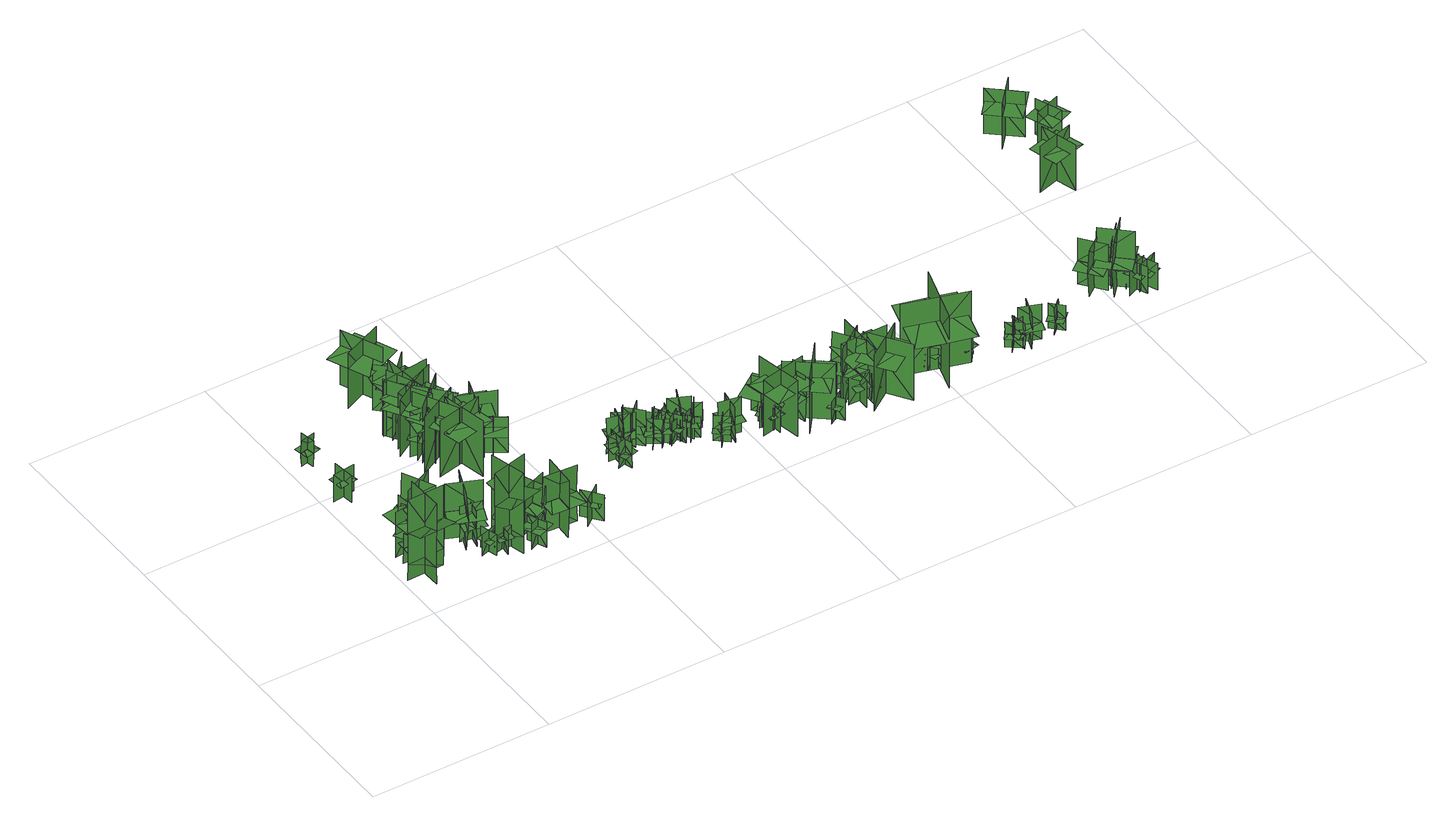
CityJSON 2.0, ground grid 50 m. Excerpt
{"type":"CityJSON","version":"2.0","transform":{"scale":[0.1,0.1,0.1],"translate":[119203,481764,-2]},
"CityObjects":{
"tree1":{"type":"SolitaryVegetationObject","geometry":[{"type":"MultiSurface","lod":"1","boundaries":[[[0,1,2]],[[0,2,3]],[[4,5,6]],[[4,6,7]],[[8,9,5]],[[8,5,4]],[[10,11,1]],[[10,1,0]],[[12,13,14]],[[12,14,15]],[[16,17,18]],[[16,18,19]]]}]},
"tree2":{"type":"SolitaryVegetationObject","geometry":[{"type":"MultiSurface","lod":"1","boundaries":[[[20,21,22]],[[20,22,23]],[[24,25,26]],[[24,26,27]],[[28,29,25]],[[28,25,24]],[[30,31,21]],[[30,21,20]],[[20,21,32]],[[20,32,33]],[[20,34,35]],[[20,35,21]]]}]},
"tree3":{"type":"SolitaryVegetationObject","geometry":[{"type":"MultiSurface","lod":"1","boundaries":[[[36,37,38]],[[36,38,39]],[[40,41,42]],[[40,42,43]],[[44,45,41]],[[44,41,40]],[[46,47,37]],[[46,37,36]],[[36,37,48]],[[36,48,49]],[[36,50,51]],[[36,51,37]]]}]},
"tree4":{"type":"SolitaryVegetationObject","geometry":[{"type":"MultiSurface","lod":"1","boundaries":[[[52,53,54]],[[52,54,55]],[[56,57,58]],[[56,58,59]],[[60,61,62]],[[60,62,63]],[[60,63,64]],[[60,64,65]]]}]},
"tree5":{"type":"SolitaryVegetationObject","geometry":[{"type":"MultiSurface","lod":"1","boundaries":[[[66,67,68]],[[66,68,69]],[[70,71,72]],[[70,72,73]],[[74,75,76]],[[74,76,77]],[[74,78,79]],[[74,79,75]]]}]},
"tree6":{"type":"SolitaryVegetationObject","geometry":[{"type":"MultiSurface","lod":"1","boundaries":[[[80,81,82]],[[80,82,83]],[[84,85,86]],[[84,86,87]],[[88,89,90]],[[88,90,91]],[[88,91,92]],[[88,92,93]]]}]},
"tree7":{"type":"SolitaryVegetationObject","geometry":[{"type":"MultiSurface","lod":"1","boundaries":[[[94,95,96]],[[94,96,97]],[[98,99,100]],[[98,100,101]],[[102,103,99]],[[102,99,98]],[[104,105,95]],[[104,95,94]],[[94,95,106]],[[94,106,107]],[[94,108,109]],[[94,109,95]]]}]},
"tree8":{"type":"SolitaryVegetationObject","geometry":[{"type":"MultiSurface","lod":"1","boundaries":[[[110,111,112]],[[110,112,113]],[[114,115,116]],[[114,116,117]],[[118,119,115]],[[118,115,114]],[[120,121,111]],[[120,111,110]],[[110,111,122]],[[110,122,123]],[[110,124,125]],[[110,125,111]]]}]},
"tree9":{"type":"SolitaryVegetationObject","geometry":[{"type":"MultiSurface","lod":"1","boundaries":[[[126,127,128]],[[126,128,129]],[[130,131,132]],[[130,132,133]],[[134,135,136]],[[134,136,137]],[[134,137,138]],[[134,138,139]]]}]},
"tree10":{"type":"SolitaryVegetationObject","geometry":[{"type":"MultiSurface","lod":"1","boundaries":[[[140,141,142]],[[140,142,143]],[[144,145,146]],[[144,146,147]],[[148,149,145]],[[148,145,144]],[[150,151,141]],[[150,141,140]],[[140,141,152]],[[140,152,153]],[[140,154,155]],[[140,155,141]]]}]},
"tree11":{"type":"SolitaryVegetationObject","geometry":[{"type":"MultiSurface","lod":"1","boundaries":[[[156,157,158]],[[156,158,159]],[[160,161,162]],[[160,162,163]],[[164,165,161]],[[164,161,160]],[[166,167,157]],[[166,157,156]],[[156,157,168]],[[156,168,169]],[[156,170,171]],[[156,171,157]]]}]},
"tree12":{"type":"SolitaryVegetationObject","geometry":[{"type":"MultiSurface","lod":"1","boundaries":[[[172,173,174]],[[172,174,175]],[[176,177,178]],[[176,178,179]],[[180,181,182]],[[180,182,183]],[[180,183,184]],[[180,184,185]]]}]},
"tree13":{"type":"SolitaryVegetationObject","geometry":[{"type":"MultiSurface","lod":"1","boundaries":[[[186,187,188]],[[186,188,189]],[[190,191,192]],[[190,192,193]],[[194,195,191]],[[194,191,190]],[[196,197,187]],[[196,187,186]],[[198,199,200]],[[198,200,201]],[[202,203,204]],[[202,204,205]]]}]},
"tree14":{"type":"SolitaryVegetationObject","geometry":[{"type":"MultiSurface","lod":"1","boundaries":[[[206,207,208]],[[206,208,209]],[[210,211,212]],[[210,212,213]],[[214,215,216]],[[214,216,217]],[[214,217,218]],[[214,218,219]]]}]},
"tree15":{"type":"SolitaryVegetationObject","geometry":[{"type":"MultiSurface","lod":"1","boundaries":[[[220,221,222]],[[220,222,223]],[[224,225,226]],[[224,226,227]],[[228,229,225]],[[228,225,224]],[[230,231,221]],[[230,221,220]],[[220,221,232]],[[220,232,233]],[[220,234,235]],[[220,235,221]]]}]},
"tree16":{"type":"SolitaryVegetationObject","geometry":[{"type":"MultiSurface","lod":"1","boundaries":[[[236,237,238]],[[236,238,239]],[[240,241,242]],[[240,242,243]],[[244,245,246]],[[244,246,247]],[[244,247,248]],[[244,248,249]]]}]},
"tree17":{"type":"SolitaryVegetationObject","geometry":[{"type":"MultiSurface","lod":"1","boundaries":[[[250,251,252]],[[250,252,253]],[[254,255,256]],[[254,256,257]],[[258,259,255]],[[258,255,254]],[[260,261,251]],[[260,251,250]],[[250,251,262]],[[250,262,263]],[[250,264,265]],[[250,265,251]]]}]},
"tree18":{"type":"SolitaryVegetationObject","geometry":[{"type":"MultiSurface","lod":"1","boundaries":[[[266,267,268]],[[266,268,269]],[[270,271,272]],[[270,272,273]],[[274,275,276]],[[274,276,277]],[[274,278,279]],[[274,279,275]]]}]},
"tree19":{"type":"SolitaryVegetationObject","geometry":[{"type":"MultiSurface","lod":"1","boundaries":[[[280,281,282]],[[280,282,283]],[[284,285,286]],[[284,286,287]],[[288,289,290]],[[288,290,291]],[[288,292,293]],[[288,293,289]]]}]},
"tree20":{"type":"SolitaryVegetationObject","geometry":[{"type":"MultiSurface","lod":"1","boundaries":[[[294,295,296]],[[294,296,297]],[[298,299,300]],[[298,300,301]],[[302,303,304]],[[302,304,305]],[[302,306,307]],[[302,307,303]]]}]},
"tree21":{"type":"SolitaryVegetationObject","geometry":[{"type":"MultiSurface","lod":"1","boundaries":[[[308,309,310]],[[308,310,311]],[[312,313,314]],[[312,314,315]],[[316,317,318]],[[316,318,319]],[[316,320,321]],[[316,321,317]]]}]},
"tree22":{"type":"SolitaryVegetationObject","geometry":[{"type":"MultiSurface","lod":"1","boundaries":[[[322,323,324]],[[322,324,325]],[[326,327,328]],[[326,328,329]],[[330,331,332]],[[330,332,333]],[[330,334,335]],[[330,335,331]]]}]},
"tree23":{"type":"SolitaryVegetationObject","geometry":[{"type":"MultiSurface","lod":"1","boundaries":[[[336,337,338]],[[336,338,339]],[[340,341,342]],[[340,342,343]],[[344,345,346]],[[344,346,347]],[[344,348,349]],[[344,349,345]]]}]},
"tree24":{"type":"SolitaryVegetationObject","geometry":[{"type":"MultiSurface","lod":"1","boundaries":[[[350,351,352]],[[350,352,353]],[[354,355,356]],[[354,356,357]],[[358,359,360]],[[358,360,361]],[[358,362,363]],[[358,363,359]]]}]},
"tree25":{"type":"SolitaryVegetationObject","geometry":[{"type":"MultiSurface","lod":"1","boundaries":[[[364,365,366]],[[364,366,367]],[[368,369,370]],[[368,370,371]],[[372,373,374]],[[372,374,375]],[[372,376,377]],[[372,377,373]]]}]},
"tree26":{"type":"SolitaryVegetationObject","geometry":[{"type":"MultiSurface","lod":"1","boundaries":[[[378,379,380]],[[378,380,381]],[[382,383,384]],[[382,384,385]],[[386,387,388]],[[386,388,389]],[[386,389,390]],[[386,390,391]]]}]},
"tree27":{"type":"SolitaryVegetationObject","geometry":[{"type":"MultiSurface","lod":"1","boundaries":[[[392,393,394]],[[392,394,395]],[[396,397,398]],[[396,398,399]],[[400,401,402]],[[400,402,403]],[[400,403,404]],[[400,404,405]]]}]},
"tree28":{"type":"SolitaryVegetationObject","geometry":[{"type":"MultiSurface","lod":"1","boundaries":[[[406,407,408]],[[406,408,409]],[[410,411,412]],[[410,412,413]],[[414,415,416]],[[414,416,417]],[[414,418,419]],[[414,419,415]]]}]},
"tree29":{"type":"SolitaryVegetationObject","geometry":[{"type":"MultiSurface","lod":"1","boundaries":[[[420,421,422]],[[420,422,423]],[[424,425,426]],[[424,426,427]],[[428,429,430]],[[428,430,431]],[[428,431,432]],[[428,432,433]]]}]},
"tree30":{"type":"SolitaryVegetationObject","geometry":[{"type":"MultiSurface","lod":"1","boundaries":[[[434,435,436]],[[434,436,437]],[[438,439,440]],[[438,440,441]],[[442,443,444]],[[442,444,445]],[[442,446,447]],[[442,447,443]]]}]},
"tree31":{"type":"SolitaryVegetationObject","geometry":[{"type":"MultiSurface","lod":"1","boundaries":[[[448,449,450]],[[448,450,451]],[[452,453,454]],[[452,454,455]],[[456,457,458]],[[456,458,459]],[[456,459,460]],[[456,460,461]]]}]},
"tree32":{"type":"SolitaryVegetationObject","geometry":[{"type":"MultiSurface","lod":"1","boundaries":[[[462,463,464]],[[462,464,465]],[[466,467,468]],[[466,468,469]],[[470,471,472]],[[470,472,473]],[[470,473,474]],[[470,474,475]]]}]},
"tree33":{"type":"SolitaryVegetationObject","geometry":[{"type":"MultiSurface","lod":"1","boundaries":[[[476,477,478]],[[476,478,479]],[[480,481,482]],[[480,482,483]],[[484,485,486]],[[484,486,487]],[[484,488,489]],[[484,489,485]]]}]},
"tree34":{"type":"SolitaryVegetationObject","geometry":[{"type":"MultiSurface","lod":"1","boundaries":[[[490,491,492]],[[490,492,493]],[[494,495,496]],[[494,496,497]],[[498,499,500]],[[498,500,501]],[[498,501,502]],[[498,502,503]]]}]},
"tree35":{"type":"SolitaryVegetationObject","geometry":[{"type":"MultiSurface","lod":"1","boundaries":[[[504,505,506]],[[504,506,507]],[[508,509,510]],[[508,510,511]],[[512,513,509]],[[512,509,508]],[[514,515,505]],[[514,505,504]],[[504,505,516]],[[504,516,517]],[[504,518,519]],[[504,519,505]]]}]},
"tree36":{"type":"SolitaryVegetationObject","geometry":[{"type":"MultiSurface","lod":"1","boundaries":[[[520,521,522]],[[520,522,523]],[[524,525,526]],[[524,526,527]],[[528,529,525]],[[528,525,524]],[[530,531,521]],[[530,521,520]],[[520,521,532]],[[520,532,533]],[[520,534,535]],[[520,535,521]]]}]},
"tree37":{"type":"SolitaryVegetationObject","geometry":[{"type":"MultiSurface","lod":"1","boundaries":[[[536,537,538]],[[536,538,539]],[[540,541,542]],[[540,542,543]],[[544,545,541]],[[544,541,540]],[[546,547,537]],[[546,537,536]],[[536,537,548]],[[536,548,549]],[[536,550,551]],[[536,551,537]]]}]},
"tree38":{"type":"SolitaryVegetationObject","geometry":[{"type":"MultiSurface","lod":"1","boundaries":[[[552,553,554]],[[552,554,555]],[[556,557,558]],[[556,558,559]],[[560,561,557]],[[560,557,556]],[[562,563,553]],[[562,553,552]],[[552,553,564]],[[552,564,565]],[[552,566,567]],[[552,567,553]]]}]},
"tree39":{"type":"SolitaryVegetationObject","geometry":[{"type":"MultiSurface","lod":"1","boundaries":[[[568,569,570]],[[568,570,571]],[[572,573,574]],[[572,574,575]],[[576,577,573]],[[576,573,572]],[[578,579,569]],[[578,569,568]],[[568,569,580]],[[568,580,581]],[[568,582,583]],[[568,583,569]]]}]},
"tree40":{"type":"SolitaryVegetationObject","geometry":[{"type":"MultiSurface","lod":"1","boundaries":[[[584,585,586]],[[584,586,587]],[[588,589,590]],[[588,590,591]],[[592,593,589]],[[592,589,588]],[[594,595,585]],[[594,585,584]],[[584,585,596]],[[584,596,597]],[[584,598,599]],[[584,599,585]]]}]},
"tree41":{"type":"SolitaryVegetationObject","geometry":[{"type":"MultiSurface","lod":"1","boundaries":[[[600,601,602]],[[600,602,603]],[[604,605,606]],[[604,606,607]],[[608,609,610]],[[608,610,611]],[[608,611,612]],[[608,612,613]]]}]},
"tree42":{"type":"SolitaryVegetationObject","geometry":[{"type":"MultiSurface","lod":"1","boundaries":[[[614,615,616]],[[614,616,617]],[[618,619,620]],[[618,620,621]],[[622,623,619]],[[622,619,618]],[[624,625,615]],[[624,615,614]],[[614,615,626]],[[614,626,627]],[[614,628,629]],[[614,629,615]]]}]},
"tree43":{"type":"SolitaryVegetationObject","geometry":[{"type":"MultiSurface","lod":"1","boundaries":[[[630,631,632]],[[630,632,633]],[[634,635,636]],[[634,636,637]],[[638,639,640]],[[638,640,641]],[[638,641,642]],[[638,642,643]]]}]},
"tree44":{"type":"SolitaryVegetationObject","geometry":[{"type":"MultiSurface","lod":"1","boundaries":[[[644,645,646]],[[644,646,647]],[[648,649,650]],[[648,650,651]],[[652,653,649]],[[652,649,648]],[[654,655,645]],[[654,645,644]],[[644,645,656]],[[644,656,657]],[[644,658,659]],[[644,659,645]]]}]},
"tree45":{"type":"SolitaryVegetationObject","geometry":[{"type":"MultiSurface","lod":"1","boundaries":[[[660,661,662]],[[660,662,663]],[[664,665,666]],[[664,666,667]],[[668,669,665]],[[668,665,664]],[[670,671,661]],[[670,661,660]],[[660,661,672]],[[660,672,673]],[[660,674,675]],[[660,675,661]]]}]},
"tree46":{"type":"SolitaryVegetationObject","geometry":[{"type":"MultiSurface","lod":"1","boundaries":[[[676,677,678]],[[676,678,679]],[[680,681,682]],[[680,682,683]],[[684,685,686]],[[684,686,687]],[[684,687,688]],[[684,688,689]]]}]},
"tree47":{"type":"SolitaryVegetationObject","geometry":[{"type":"MultiSurface","lod":"1","boundaries":[[[690,691,692]],[[690,692,693]],[[694,695,696]],[[694,696,697]],[[698,699,695]],[[698,695,694]],[[700,701,691]],[[700,691,690]],[[690,691,702]],[[690,702,703]],[[690,704,705]],[[690,705,691]]]}]},
"tree48":{"type":"SolitaryVegetationObject","geometry":[{"type":"MultiSurface","lod":"1","boundaries":[[[706,707,708]],[[706,708,709]],[[710,711,712]],[[710,712,713]],[[714,715,716]],[[714,716,717]],[[714,717,718]],[[714,718,719]]]}]},
"tree49":{"type":"SolitaryVegetationObject","geometry":[{"type":"MultiSurface","lod":"1","boundaries":[[[720,721,722]],[[720,722,723]],[[724,725,726]],[[724,726,727]],[[728,729,725]],[[728,725,724]],[[730,731,721]],[[730,721,720]],[[720,721,732]],[[720,732,733]],[[720,734,735]],[[720,735,721]]]}]},
"tree50":{"type":"SolitaryVegetationObject","geometry":[{"type":"MultiSurface","lod":"1","boundaries":[[[736,737,738]],[[736,738,739]],[[740,741,742]],[[740,742,743]],[[744,745,746]],[[744,746,747]],[[744,747,748]],[[744,748,749]]]}]},
"tree51":{"type":"SolitaryVegetationObject","geometry":[{"type":"MultiSurface","lod":"1","boundaries":[[[750,751,752]],[[750,752,753]],[[754,755,756]],[[754,756,757]],[[758,759,755]],[[758,755,754]],[[760,761,751]],[[760,751,750]],[[750,751,762]],[[750,762,763]],[[750,764,765]],[[750,765,751]]]}]},
"tree52":{"type":"SolitaryVegetationObject","geometry":[{"type":"MultiSurface","lod":"1","boundaries":[[[766,767,768]],[[766,768,769]],[[770,771,772]],[[770,772,773]],[[774,775,771]],[[774,771,770]],[[776,777,767]],[[776,767,766]],[[766,767,778]],[[766,778,779]],[[766,780,781]],[[766,781,767]]]}]},
"tree53":{"type":"SolitaryVegetationObject","geometry":[{"type":"MultiSurface","lod":"1","boundaries":[[[782,783,784]],[[782,784,785]],[[786,787,788]],[[786,788,789]],[[790,791,787]],[[790,787,786]],[[792,793,783]],[[792,783,782]],[[782,783,794]],[[782,794,795]],[[782,796,797]],[[782,797,783]]]}]},
"tree54":{"type":"SolitaryVegetationObject","geometry":[{"type":"MultiSurface","lod":"1","boundaries":[[[798,799,800]],[[798,800,801]],[[802,803,804]],[[802,804,805]],[[806,807,803]],[[806,803,802]],[[808,809,799]],[[808,799,798]],[[798,799,810]],[[798,810,811]],[[798,812,813]],[[798,813,799]]]}]},
"tree55":{"type":"SolitaryVegetationObject","geometry":[{"type":"MultiSurface","lod":"1","boundaries":[[[814,815,816]],[[814,816,817]],[[818,819,820]],[[818,820,821]],[[822,823,824]],[[822,824,825]],[[822,825,826]],[[822,826,827]]]}]},
"tree56":{"type":"SolitaryVegetationObject","geometry":[{"type":"MultiSurface","lod":"1","boundaries":[[[828,829,830]],[[828,830,831]],[[832,833,834]],[[832,834,835]],[[836,837,838]],[[836,838,839]],[[836,839,840]],[[836,840,841]]]}]},
"tree57":{"type":"SolitaryVegetationObject","geometry":[{"type":"MultiSurface","lod":"1","boundaries":[[[842,843,844]],[[842,844,845]],[[846,847,848]],[[846,848,849]],[[850,851,852]],[[850,852,853]],[[850,854,855]],[[850,855,851]]]}]},
"tree58":{"type":"SolitaryVegetationObject","geometry":[{"type":"MultiSurface","lod":"1","boundaries":[[[856,857,858]],[[856,858,859]],[[860,861,862]],[[860,862,863]],[[864,865,866]],[[864,866,867]],[[864,867,868]],[[864,868,869]]]}]},
"tree59":{"type":"SolitaryVegetationObject","geometry":[{"type":"MultiSurface","lod":"1","boundaries":[[[870,871,872]],[[870,872,873]],[[874,875,876]],[[874,876,877]],[[878,879,875]],[[878,875,874]],[[880,881,871]],[[880,871,870]],[[870,871,882]],[[870,882,883]],[[870,884,885]],[[870,885,871]]]}]},
"tree60":{"type":"SolitaryVegetationObject","geometry":[{"type":"MultiSurface","lod":"1","boundaries":[[[886,887,888]],[[886,888,889]],[[890,891,892]],[[890,892,893]],[[894,895,896]],[[894,896,897]],[[894,898,899]],[[894,899,895]]]}]},
"tree61":{"type":"SolitaryVegetationObject","geometry":[{"type":"MultiSurface","lod":"1","boundaries":[[[900,901,902]],[[900,902,903]],[[904,905,906]],[[904,906,907]],[[908,909,910]],[[908,910,911]],[[908,911,912]],[[908,912,913]]]}]},
"tree62":{"type":"SolitaryVegetationObject","geometry":[{"type":"MultiSurface","lod":"1","boundaries":[[[914,915,916]],[[914,916,917]],[[918,919,920]],[[918,920,921]],[[922,923,924]],[[922,924,925]],[[922,925,926]],[[922,926,927]]]}]},
"tree63":{"type":"SolitaryVegetationObject","geometry":[{"type":"MultiSurface","lod":"1","boundaries":[[[928,929,930]],[[928,930,931]],[[932,933,934]],[[932,934,935]],[[936,937,933]],[[936,933,932]],[[938,939,929]],[[938,929,928]],[[940,941,942]],[[940,942,943]],[[944,945,946]],[[944,946,947]]]}]},
"tree64":{"type":"SolitaryVegetationObject","geometry":[{"type":"MultiSurface","lod":"1","boundaries":[[[948,949,950]],[[948,950,951]],[[952,953,954]],[[952,954,955]],[[956,957,958]],[[956,958,959]],[[956,959,960]],[[956,960,961]]]}]},
"tree65":{"type":"SolitaryVegetationObject","geometry":[{"type":"MultiSurface","lod":"1","boundaries":[[[962,963,964]],[[962,964,965]],[[966,967,968]],[[966,968,969]],[[970,971,967]],[[970,967,966]],[[972,973,963]],[[972,963,962]],[[962,963,974]],[[962,974,975]],[[962,976,977]],[[962,977,963]]]}]},
"tree66":{"type":"SolitaryVegetationObject","geometry":[{"type":"MultiSurface","lod":"1","boundaries":[[[978,979,980]],[[978,980,981]],[[982,983,984]],[[982,984,985]],[[986,987,983]],[[986,983,982]],[[988,989,979]],[[988,979,978]],[[978,979,990]],[[978,990,991]],[[978,992,993]],[[978,993,979]]]}]},
"tree67":{"type":"SolitaryVegetationObject","geometry":[{"type":"MultiSurface","lod":"1","boundaries":[[[994,995,996]],[[994,996,997]],[[998,999,1000]],[[998,1000,1001]],[[1002,1003,1004]],[[1002,1004,1005]],[[1002,1006,1007]],[[1002,1007,1003]]]}]},
"tree68":{"type":"SolitaryVegetationObject","geometry":[{"type":"MultiSurface","lod":"1","boundaries":[[[1008,1009,1010]],[[1008,1010,1011]],[[1012,1013,1014]],[[1012,1014,1015]],[[1016,1017,1018]],[[1016,1018,1019]],[[1016,1020,1021]],[[1016,1021,1017]]]}]},
"tree69":{"type":"SolitaryVegetationObject","geometry":[{"type":"MultiSurface","lod":"1","boundaries":[[[1022,1023,1024]],[[1022,1024,1025]],[[1026,1027,1028]],[[1026,1028,1029]],[[1030,1031,1027]],[[1030,1027,1026]],[[1032,1033,1023]],[[1032,1023,1022]],[[1022,1023,1034]],[[1022,1034,1035]],[[1022,1036,1037]],[[1022,1037,1023]]]}]},
"tree70":{"type":"SolitaryVegetationObject","geometry":[{"type":"MultiSurface","lod":"1","boundaries":[[[1038,1039,1040]],[[1038,1040,1041]],[[1042,1043,1044]],[[1042,1044,1045]],[[1046,1047,1048]],[[1046,1048,1049]],[[1046,1049,1050]],[[1046,1050,1051]]]}]},
"tree71":{"type":"SolitaryVegetationObject","geometry":[{"type":"MultiSurface","lod":"1","boundaries":[[[1052,1053,1054]],[[1052,1054,1055]],[[1056,1057,1058]],[[1056,1058,1059]],[[1060,1061,1062]],[[1060,1062,1063]],[[1060,1063,1064]],[[1060,1064,1065]]]}]},
"tree72":{"type":"SolitaryVegetationObject","geometry":[{"type":"MultiSurface","lod":"1","boundaries":[[[1066,1067,1068]],[[1066,1068,1069]],[[1070,1071,1072]],[[1070,1072,1073]],[[1074,1075,1071]],[[1074,1071,1070]],[[1076,1077,1067]],[[1076,1067,1066]],[[1066,1067,1078]],[[1066,1078,1079]],[[1066,1080,1081]],[[1066,1081,1067]]]}]},
"tree73":{"type":"SolitaryVegetationObject","geometry":[{"type":"MultiSurface","lod":"1","boundaries":[[[1082,1083,1084]],[[1082,1084,1085]],[[1086,1087,1088]],[[1086,1088,1089]],[[1090,1091,1087]],[[1090,1087,1086]],[[1092,1093,1083]],[[1092,1083,1082]],[[1082,1083,1094]],[[1082,1094,1095]],[[1082,1096,1097]],[[1082,1097,1083]]]}]},
"tree74":{"type":"SolitaryVegetationObject","geometry":[{"type":"MultiSurface","lod":"1","boundaries":[[[1098,1099,1100]],[[1098,1100,1101]],[[1102,1103,1104]],[[1102,1104,1105]],[[1106,1107,1103]],[[1106,1103,1102]],[[1108,1109,1099]],[[1108,1099,1098]],[[1098,1099,1110]],[[1098,1110,1111]],[[1098,1112,1113]],[[1098,1113,1099]]]}]},
"tree75":{"type":"SolitaryVegetationObject","geometry":[{"type":"MultiSurface","lod":"1","boundaries":[[[1114,1115,1116]],[[1114,1116,1117]],[[1118,1119,1120]],[[1118,1120,1121]],[[1122,1123,1119]],[[1122,1119,1118]],[[1124,1125,1115]],[[1124,1115,1114]],[[1114,1115,1126]],[[1114,1126,1127]],[[1114,1128,1129]],[[1114,1129,1115]]]}]},
"tree76":{"type":"SolitaryVegetationObject","geometry":[{"type":"MultiSurface","lod":"1","boundaries":[[[1130,1131,1132]],[[1130,1132,1133]],[[1134,1135,1136]],[[1134,1136,1137]],[[1138,1139,1135]],[[1138,1135,1134]],[[1140,1141,1131]],[[1140,1131,1130]],[[1130,1131,1142]],[[1130,1142,1143]],[[1130,1144,1145]],[[1130,1145,1131]]]}]},
"tree77":{"type":"SolitaryVegetationObject","geometry":[{"type":"MultiSurface","lod":"1","boundaries":[[[1146,1147,1148]],[[1146,1148,1149]],[[1150,1151,1152]],[[1150,1152,1153]],[[1154,1155,1151]],[[1154,1151,1150]],[[1156,1157,1147]],[[1156,1147,1146]],[[1146,1147,1158]],[[1146,1158,1159]],[[1146,1160,1161]],[[1146,1161,1147]]]}]},
"tree78":{"type":"SolitaryVegetationObject","geometry":[{"type":"MultiSurface","lod":"1","boundaries":[[[1162,1163,1164]],[[1162,1164,1165]],[[1166,1167,1168]],[[1166,1168,1169]],[[1170,1171,1167]],[[1170,1167,1166]],[[1172,1173,1163]],[[1172,1163,1162]],[[1162,1163,1174]],[[1162,1174,1175]],[[1162,1176,1177]],[[1162,1177,1163]]]}]},
"tree79":{"type":"SolitaryVegetationObject","geometry":[{"type":"MultiSurface","lod":"1","boundaries":[[[1178,1179,1180]],[[1178,1180,1181]],[[1182,1183,1184]],[[1182,1184,1185]],[[1186,1187,1183]],[[1186,1183,1182]],[[1188,1189,1179]],[[1188,1179,1178]],[[1178,1179,1190]],[[1178,1190,1191]],[[1178,1192,1193]],[[1178,1193,1179]]]}]},
"tree80":{"type":"SolitaryVegetationObject","geometry":[{"type":"MultiSurface","lod":"1","boundaries":[[[1194,1195,1196]],[[1194,1196,1197]],[[1198,1199,1200]],[[1198,1200,1201]],[[1202,1203,1199]],[[1202,1199,1198]],[[1204,1205,1195]],[[1204,1195,1194]],[[1194,1195,1206]],[[1194,1206,1207]],[[1194,1208,1209]],[[1194,1209,1195]]]}]},
"tree81":{"type":"SolitaryVegetationObject","geometry":[{"type":"MultiSurface","lod":"1","boundaries":[[[1210,1211,1212]],[[1210,1212,1213]],[[1214,1215,1216]],[[1214,1216,1217]],[[1218,1219,1215]],[[1218,1215,1214]],[[1220,1221,1211]],[[1220,1211,1210]],[[1210,1211,1222]],[[1210,1222,1223]],[[1210,1224,1225]],[[1210,1225,1211]]]}]},
"tree82":{"type":"SolitaryVegetationObject","geometry":[{"type":"MultiSurface","lod":"1","boundaries":[[[1226,1227,1228]],[[1226,1228,1229]],[[1230,1231,1232]],[[1230,1232,1233]],[[1234,1235,1231]],[[1234,1231,1230]],[[1236,1237,1227]],[[1236,1227,1226]],[[1226,1227,1238]],[[1226,1238,1239]],[[1226,1240,1241]],[[1226,1241,1227]]]}]},
"tree83":{"type":"SolitaryVegetationObject","geometry":[{"type":"MultiSurface","lod":"1","boundaries":[[[1242,1243,1244]],[[1242,1244,1245]],[[1246,1247,1248]],[[1246,1248,1249]],[[1250,1251,1252]],[[1250,1252,1253]],[[1250,1253,1254]],[[1250,1254,1255]]]}]},
"tree84":{"type":"SolitaryVegetationObject","geometry":[{"type":"MultiSurface","lod":"1","boundaries":[[[1256,1257,1258]],[[1256,1258,1259]],[[1260,1261,1262]],[[1260,1262,1263]],[[1264,1265,1266]],[[1264,1266,1267]],[[1264,1267,1268]],[[1264,1268,1269]]]}]},
"tree85":{"type":"SolitaryVegetationObject","geometry":[{"type":"MultiSurface","lod":"1","boundaries":[[[1270,1271,1272]],[[1270,1272,1273]],[[1274,1275,1276]],[[1274,1276,1277]],[[1278,1279,1280]],[[1278,1280,1281]],[[1278,1281,1282]],[[1278,1282,1283]]]}]},
"tree86":{"type":"SolitaryVegetationObject","geometry":[{"type":"MultiSurface","lod":"1","boundaries":[[[1284,1285,1286]],[[1284,1286,1287]],[[1288,1289,1290]],[[1288,1290,1291]],[[1292,1293,1294]],[[1292,1294,1295]],[[1292,1296,1297]],[[1292,1297,1293]]]}]},
"tree87":{"type":"SolitaryVegetationObject","geometry":[{"type":"MultiSurface","lod":"1","boundaries":[[[1298,1299,1300]],[[1298,1300,1301]],[[1302,1303,1304]],[[1302,1304,1305]],[[1306,1307,1308]],[[1306,1308,1309]],[[1306,1309,1310]],[[1306,1310,1311]]]}]},
"tree88":{"type":"SolitaryVegetationObject","geometry":[{"type":"MultiSurface","lod":"1","boundaries":[[[1312,1313,1314]],[[1312,1314,1315]],[[1316,1317,1318]],[[1316,1318,1319]],[[1320,1321,1322]],[[1320,1322,1323]],[[1320,1323,1324]],[[1320,1324,1325]]]}]}
},
"vertices":[
[111,128,64],[8,124,64],[8,126,259],[111,130,259],[54,182,64],[58,78,64],[59,78,259],[55,182,259],[55,182,13],[59,78,13],[111,130,13],[8,126,13],[111,129,159],[8,125,159],[10,73,178],[114,77,178],[22,126,190],[100,130,190],[98,169,200],[20,165,200],
[84,181,61],[33,183,61],[32,156,61],[83,154,61],[58,156,61],[60,207,61],[57,207,108],[55,156,108],[55,156,14],[57,207,14],[84,183,14],[33,185,14],[33,183,108],[84,181,108],[85,207,61],[34,208,61],
[45,181,83],[110,221,83],[89,255,83],[24,215,83],[56,233,83],[96,168,83],[100,170,153],[60,235,153],[60,235,13],[100,170,13],[47,178,13],[111,219,13],[110,221,153],[45,181,153],[65,148,83],[130,189,83],
[73,267,12],[84,168,12],[84,168,151],[73,267,151],[32,215,12],[131,226,12],[131,226,151],[32,215,151],[32,215,112],[37,165,112],[136,177,112],[131,226,112],[125,276,112],[26,264,112],
[116,276,11],[96,171,11],[96,171,152],[116,276,152],[47,228,11],[151,208,11],[151,208,152],[47,228,152],[114,267,115],[96,171,115],[137,163,115],[156,259,115],[73,275,115],[55,179,115],
[83,478,14],[22,470,14],[22,470,96],[83,478,96],[48,505,14],[56,444,14],[56,444,96],[48,505,96],[49,498,65],[24,494,65],[30,451,65],[55,455,65],[80,458,65],[74,501,65],
[79,233,99],[163,274,99],[141,318,99],[57,277,99],[98,295,99],[139,211,99],[145,214,184],[103,298,184],[103,298,13],[145,214,13],[80,230,13],[164,271,13],[163,274,184],[79,233,184],[99,191,99],[183,232,99],
[45,649,55],[54,607,55],[76,612,55],[66,654,55],[70,634,55],[28,624,55],[29,622,94],[70,631,94],[70,631,16],[29,622,16],[43,648,16],[52,607,16],[54,607,94],[45,649,94],[24,644,55],[33,603,55],
[225,140,10],[239,93,10],[239,93,75],[225,140,75],[209,110,10],[256,124,10],[256,124,75],[209,110,75],[214,111,50],[220,92,50],[253,102,50],[247,121,50],[242,141,50],[208,131,50],
[254,174,96],[167,209,96],[149,164,96],[236,129,96],[195,148,96],[230,234,96],[225,236,182],[190,150,182],[190,150,10],[225,236,10],[255,178,10],[169,213,10],[167,209,182],[254,174,182],[272,218,96],[185,253,96],
[216,146,65],[228,204,65],[197,210,66],[186,152,66],[192,180,65],[251,168,65],[251,172,120],[193,183,120],[193,183,11],[251,172,11],[218,145,11],[230,204,11],[228,204,120],[216,146,120],[246,140,66],[257,198,66],
[242,108,10],[291,103,10],[291,103,75],[242,108,75],[264,81,10],[269,130,10],[269,130,75],[264,81,75],[264,86,50],[285,84,50],[288,119,50],[268,121,50],[248,123,50],[244,88,50],
[339,123,62],[238,98,62],[238,100,256],[338,125,256],[271,164,62],[297,63,62],[298,64,256],[272,164,256],[272,164,10],[298,64,10],[338,125,10],[238,100,10],[338,124,157],[238,99,157],[251,48,175],[351,73,175],[252,103,187],[327,122,187],[317,160,198],[242,141,198],
[321,66,10],[371,88,10],[371,88,87],[321,66,87],[355,52,10],[333,103,10],[333,103,87],[355,52,87],[355,52,65],[380,63,65],[358,114,65],[333,103,65],[307,92,65],[329,41,65],
[359,178,78],[388,107,78],[425,122,78],[395,193,78],[408,158,78],[338,129,78],[339,125,148],[410,154,148],[410,154,7],[339,125,7],[356,177,7],[385,106,7],[388,107,148],[359,178,148],[323,163,78],[352,92,78],
[313,488,14],[280,532,14],[280,532,91],[313,488,91],[318,525,14],[274,491,14],[274,491,91],[318,525,91],[318,525,70],[301,547,70],[257,513,70],[274,491,70],[291,469,70],[335,503,70],
[431,155,91],[426,62,91],[474,59,91],[480,152,91],[475,108,91],[382,113,91],[382,108,177],[475,102,177],[475,102,5],[382,108,5],[428,155,5],[422,62,5],[426,62,177],[431,155,177],[384,158,91],[379,65,91],
[360,598,11],[250,530,11],[250,530,183],[360,598,183],[260,621,11],[328,511,11],[328,511,183],[260,621,183],[351,592,138],[250,530,138],[277,486,138],[378,548,138],[324,636,138],[223,574,138],
[293,545,9],[354,430,9],[354,430,182],[293,545,182],[264,446,9],[378,507,9],[378,507,182],[264,446,182],[298,535,137],[354,430,137],[399,454,137],[343,559,137],[253,511,137],[309,406,137],
[373,501,11],[268,515,11],[268,515,152],[373,501,152],[321,568,11],[307,462,11],[307,462,152],[321,568,152],[364,502,115],[268,515,115],[262,474,115],[358,461,115],[369,544,115],[273,557,115],
[283,630,14],[304,575,14],[304,575,93],[283,630,93],[265,587,14],[320,608,14],[320,608,93],[265,587,93],[285,625,72],[304,575,72],[326,583,72],[307,633,72],[263,617,72],[283,566,72],
[290,417,7],[417,445,7],[417,445,179],[290,417,179],[377,362,7],[349,489,7],[349,489,179],[377,362,179],[301,420,134],[417,445,134],[406,495,134],[290,470,134],[312,370,134],[428,395,134],
[381,607,11],[261,557,11],[261,557,183],[381,607,183],[285,645,11],[336,526,11],[336,526,183],[285,645,183],[370,603,139],[261,557,139],[281,509,139],[390,556,139],[350,650,139],[241,604,139],
[285,585,10],[373,490,10],[373,490,182],[285,585,182],[282,482,10],[377,571,10],[377,571,182],[282,482,182],[292,577,138],[373,490,138],[411,525,138],[330,612,138],[255,542,138],[336,455,138],
[321,546,12],[309,675,12],[309,675,184],[321,546,184],[386,626,12],[257,613,12],[257,613,184],[386,626,184],[320,557,139],[309,675,139],[258,670,139],[269,552,139],[372,562,139],[360,680,139],
[355,500,13],[399,502,13],[399,502,75],[355,500,75],[377,480,13],[375,524,13],[375,524,75],[377,480,75],[377,480,58],[399,481,58],[397,525,58],[375,524,58],[353,523,58],[355,479,58],
[324,720,15],[275,831,15],[275,831,184],[324,720,184],[354,795,15],[242,746,15],[242,746,184],[354,795,184],[354,795,137],[329,851,137],[218,802,137],[242,746,137],[267,690,137],[378,740,137],
[372,710,14],[297,634,14],[297,634,155],[372,710,155],[288,709,14],[364,634,14],[364,634,155],[288,709,155],[365,704,118],[297,634,118],[327,605,118],[395,674,118],[335,733,118],[267,664,118],
[374,620,13],[333,555,13],[333,555,121],[374,620,121],[324,609,13],[389,568,13],[389,568,121],[324,609,121],[324,609,91],[303,577,91],[368,535,91],[389,568,91],[410,600,91],[345,642,91],
[355,440,11],[430,475,11],[430,475,120],[355,440,120],[416,418,11],[381,493,11],[381,493,120],[416,418,120],[361,443,92],[430,475,92],[416,504,92],[347,472,92],[375,413,92],[444,445,92],
[528,66,5],[490,114,5],[490,114,86],[528,66,86],[533,109,5],[484,71,5],[484,71,86],[533,109,86],[527,105,56],[511,125,56],[477,98,56],[493,78,56],[509,58,56],[543,85,56],
[430,401,2],[471,466,2],[471,466,110],[430,401,110],[480,412,2],[415,453,2],[415,453,110],[480,412,110],[480,412,80],[501,445,80],[435,486,80],[415,453,80],[394,420,80],[459,379,80],
[413,433,10],[448,534,10],[448,534,151],[413,433,151],[488,470,10],[388,505,10],[388,505,151],[488,470,151],[416,442,115],[448,534,115],[408,548,115],[376,456,115],[455,428,115],[488,520,115],
[357,780,20],[349,823,20],[349,823,82],[357,780,82],[374,804,20],[330,796,20],[330,796,82],[374,804,82],[374,804,64],[370,825,64],[326,818,64],[330,796,64],[334,774,64],[378,782,64],
[692,197,44],[680,238,44],[659,232,45],[671,191,45],[666,211,44],[706,223,44],[706,225,83],[665,213,83],[665,213,5],[706,225,5],[693,198,5],[681,238,5],[680,238,83],[692,197,83],[712,203,45],[700,244,45],
[700,244,46],[658,245,46],[657,223,46],[700,222,46],[679,223,46],[681,266,46],[678,266,85],[677,223,85],[677,223,7],[678,266,7],[700,245,7],[658,247,7],[658,245,85],[700,244,85],[701,265,46],[659,267,46],
[690,235,62],[705,293,62],[675,300,62],[661,243,62],[669,270,62],[726,256,62],[727,259,117],[669,273,117],[669,273,8],[727,259,8],[693,235,8],[707,292,8],[705,293,117],[690,235,117],[720,228,62],[734,285,62],
[738,251,64],[689,284,64],[672,258,64],[721,225,64],[698,242,64],[731,291,64],[728,293,119],[695,244,119],[695,244,10],[728,293,10],[740,253,10],[690,286,10],[689,284,119],[738,251,119],[755,275,64],[706,309,64],
[765,288,64],[722,247,64],[743,225,65],[786,265,65],[765,246,64],[724,290,64],[722,287,119],[762,244,119],[762,244,10],[722,287,10],[764,289,10],[720,249,10],[722,247,119],[765,288,119],[745,310,65],[701,269,65],
[796,222,53],[762,248,53],[749,230,53],[783,205,53],[767,217,53],[792,252,53],[790,253,92],[765,219,92],[765,219,14],[790,253,14],[797,224,14],[763,249,14],[762,248,92],[796,222,92],[809,240,53],[775,265,53],
[786,240,15],[820,211,15],[820,211,76],[786,240,76],[788,211,15],[817,244,15],[817,244,76],[788,211,76],[788,211,59],[805,196,59],[834,230,59],[817,244,59],[800,259,59],[771,225,59],
[778,279,47],[810,251,47],[825,268,47],[792,296,47],[807,282,47],[780,250,47],[782,248,86],[809,280,86],[809,280,8],[782,248,8],[777,278,8],[809,250,8],[810,251,86],[778,279,86],[764,263,47],[796,235,47],
[810,205,15],[832,249,15],[832,249,80],[810,205,80],[843,216,15],[799,238,15],[799,238,80],[843,216,80],[838,218,55],[847,237,55],[816,252,55],[807,234,55],[798,216,55],[829,200,55],
[804,279,47],[824,241,47],[843,252,47],[823,289,47],[832,271,47],[794,251,47],[796,249,86],[833,269,86],[833,269,8],[796,249,8],[802,278,8],[822,241,8],[824,241,86],[804,279,86],[785,269,47],[805,231,47],
[840,205,55],[816,240,55],[798,228,55],[822,193,55],[811,210,55],[846,234,55],[844,236,94],[809,212,94],[809,212,16],[844,236,16],[841,206,16],[817,241,16],[816,240,94],[840,205,94],[858,217,55],[834,252,55],
[813,208,16],[858,228,16],[858,228,81],[813,208,81],[846,195,16],[826,240,16],[826,240,81],[846,195,81],[843,201,56],[862,209,56],[848,241,56],[829,232,56],[811,224,56],[825,192,56],
[810,264,46],[851,253,46],[857,274,46],[816,285,46],[835,279,46],[824,238,46],[826,238,85],[837,279,85],[837,279,7],[826,238,7],[809,262,7],[850,251,7],[851,253,85],[810,264,85],[804,243,46],[845,232,46],
[880,231,16],[837,208,16],[837,208,82],[880,231,82],[847,241,16],[870,197,16],[870,197,82],[847,241,82],[849,236,57],[831,226,57],[848,196,57],[866,205,57],[884,215,57],[867,245,57],
[884,232,63],[830,256,63],[817,228,63],[871,203,63],[846,216,63],[870,270,63],[867,272,118],[843,218,118],[843,218,9],[867,272,9],[885,234,9],[831,258,9],[830,256,118],[884,232,118],[896,259,63],[842,283,63],
[885,192,18],[852,222,18],[852,222,79],[885,192,79],[883,222,18],[854,189,18],[854,189,79],[883,222,79],[883,222,62],[867,237,62],[837,204,62],[854,189,62],[870,174,62],[900,207,62],
[884,223,47],[908,258,47],[889,270,47],[866,235,47],[878,251,47],[913,228,47],[915,231,86],[879,254,86],[879,254,8],[915,231,8],[886,222,8],[909,257,8],[908,258,86],[884,223,86],[903,211,47],[926,247,47],
[911,143,48],[938,176,48],[921,190,49],[894,157,49],[907,172,48],[940,145,48],[942,147,87],[909,174,87],[909,174,9],[942,147,9],[912,142,9],[939,175,9],[938,176,87],[911,143,87],[927,129,49],[954,162,49],
[944,135,69],[954,193,69],[924,199,69],[914,140,69],[920,168,69],[978,158,69],[979,161,123],[920,171,123],[920,171,14],[979,161,14],[947,134,14],[957,193,14],[954,193,123],[944,135,123],[974,130,69],[984,188,69],
[1029,147,46],[1057,166,46],[1047,180,46],[1019,161,46],[1033,170,46],[1052,142,46],[1054,143,77],[1035,171,77],[1035,171,15],[1054,143,15],[1030,146,15],[1058,165,15],[1057,166,77],[1029,147,77],[1039,133,46],[1067,152,46],
[1073,150,14],[1024,148,14],[1024,148,79],[1073,150,79],[1047,173,14],[1049,124,14],[1049,124,79],[1047,173,79],[1047,168,55],[1027,167,55],[1029,132,55],[1049,133,55],[1069,134,55],[1068,169,55],
[1080,135,13],[1031,131,13],[1031,131,79],[1080,135,79],[1054,158,13],[1057,109,13],[1057,109,79],[1054,158,79],[1054,152,54],[1034,151,54],[1036,116,54],[1057,117,54],[1077,119,54],[1074,154,54],
[1146,149,9],[1019,124,9],[1019,124,181],[1146,149,181],[1060,206,9],[1086,78,9],[1086,78,181],[1060,206,181],[1135,147,136],[1019,124,136],[1029,74,136],[1145,97,136],[1125,198,136],[1009,174,136],
[1034,157,12],[1034,157,120],[1110,211,120],[1110,211,12],[1046,219,12],[1046,219,120],[1098,146,120],[1098,146,12],[1038,231,85],[999,203,85],[1064,112,85],[1103,139,85],[1141,166,85],[1076,258,85],
[1161,162,80],[1088,142,80],[1098,104,80],[1172,124,80],[1136,116,80],[1116,189,80],[1112,188,150],[1131,114,150],[1131,114,10],[1112,188,10],[1161,165,10],[1087,145,10],[1088,142,150],[1161,162,150],[1152,199,80],[1078,180,80],
[1199,177,6],[1118,75,6],[1118,75,178],[1199,177,178],[1097,164,6],[1199,84,6],[1199,84,178],[1097,164,178],[1192,168,133],[1118,75,133],[1158,43,133],[1232,136,133],[1152,200,133],[1078,107,133],
[1180,73,9],[1221,100,9],[1221,100,75],[1180,73,75],[1214,66,9],[1187,107,9],[1187,107,75],[1214,66,75],[1211,70,50],[1228,82,50],[1209,111,50],[1192,99,50],[1175,88,50],[1194,59,50],
[1156,170,8],[1223,132,8],[1223,132,116],[1156,170,116],[1169,120,8],[1208,188,8],[1208,188,116],[1169,120,116],[1169,120,86],[1202,101,86],[1241,168,86],[1208,188,86],[1174,207,86],[1135,140,86],
[1217,131,27],[1224,176,27],[1224,176,112],[1218,131,112],[1245,151,27],[1200,158,27],[1200,158,112],[1245,151,112],[1245,151,5],[1200,158,5],[1218,131,5],[1224,176,5],[1217,131,69],[1224,176,69],[1201,179,77],[1195,134,77],[1223,170,82],[1218,136,82],[1235,133,87],[1240,167,87],
[1285,142,8],[1284,81,8],[1284,81,90],[1285,142,90],[1254,112,8],[1315,111,8],[1315,111,90],[1254,112,90],[1261,112,59],[1260,86,59],[1303,86,59],[1304,111,59],[1304,137,59],[1261,137,59],
[1247,129,87],[1324,183,87],[1296,223,87],[1219,169,87],[1257,193,87],[1311,117,87],[1315,120,172],[1262,197,172],[1262,197,1],[1315,120,1],[1249,126,1],[1326,180,1],[1324,183,172],[1247,129,172],[1274,91,87],[1351,144,87],
[1339,98,48],[1307,126,48],[1293,109,48],[1325,82,48],[1310,95,48],[1337,128,48],[1335,129,87],[1308,97,87],[1308,97,9],[1335,129,9],[1340,100,9],[1308,127,9],[1307,126,87],[1339,98,87],[1353,115,48],[1321,142,48],
[1384,145,1],[1254,145,1],[1254,145,173],[1384,145,173],[1311,217,1],[1311,87,1],[1311,87,173],[1311,217,173],[1373,145,129],[1254,145,129],[1254,93,129],[1373,93,129],[1373,196,129],[1254,196,129],
[1294,63,5],[1401,137,5],[1401,137,177],[1294,63,177],[1395,45,5],[1321,152,5],[1321,152,177],[1395,45,177],[1303,70,132],[1401,137,132],[1372,179,132],[1274,112,132],[1332,27,132],[1430,94,132],
[1343,139,45],[1380,159,45],[1370,178,45],[1332,158,45],[1351,167,45],[1371,130,45],[1373,131,83],[1353,168,83],[1353,168,6],[1373,131,6],[1344,137,6],[1381,157,6],[1380,159,83],[1343,139,83],[1353,120,45],[1390,140,45],
[1542,208,3],[1492,39,3],[1492,39,223],[1542,208,223],[1419,141,3],[1588,91,3],[1588,91,223],[1419,141,223],[1527,201,152],[1448,223,152],[1402,53,152],[1480,31,152],[1559,10,152],[1605,180,152],
[1482,117,8],[1528,133,8],[1528,133,74],[1482,117,74],[1514,102,8],[1497,148,8],[1497,148,74],[1514,102,74],[1512,107,49],[1531,114,49],[1519,147,49],[1500,140,49],[1481,133,49],[1493,100,49],
[1537,127,76],[1484,182,76],[1455,155,76],[1508,99,76],[1484,127,76],[1539,180,76],[1536,183,146],[1481,130,146],[1481,130,6],[1536,183,6],[1539,129,6],[1487,184,6],[1484,182,146],[1537,127,146],[1565,153,76],[1512,209,76],
[1583,126,39],[1558,149,39],[1546,136,39],[1571,113,39],[1559,124,39],[1582,149,39],[1580,151,70],[1558,126,70],[1558,126,7],[1580,151,7],[1584,127,7],[1558,150,7],[1558,149,70],[1583,126,70],[1594,139,39],[1569,161,39],
[1584,134,42],[1593,92,42],[1614,97,42],[1606,138,42],[1609,118,42],[1568,109,42],[1568,107,81],[1610,116,81],[1610,116,3],[1568,107,3],[1582,133,3],[1591,92,3],[1593,92,81],[1584,134,81],[1563,129,42],[1572,88,42],
[1595,160,43],[1558,180,43],[1547,161,43],[1585,141,43],[1567,151,43],[1587,188,43],[1585,190,82],[1565,152,82],[1565,152,4],[1585,190,4],[1596,162,4],[1559,182,4],[1558,180,82],[1595,160,82],[1605,179,43],[1568,199,43],
[1716,98,46],[1690,64,46],[1708,50,46],[1734,84,46],[1721,68,46],[1687,94,46],[1685,92,85],[1719,66,85],[1719,66,7],[1685,92,7],[1715,99,7],[1689,65,7],[1690,64,85],[1716,98,85],[1699,111,46],[1673,77,46],
[1739,85,47],[1697,77,47],[1701,55,47],[1743,64,47],[1723,60,47],[1715,102,47],[1712,102,86],[1720,60,86],[1720,60,8],[1712,102,8],[1739,87,8],[1697,79,8],[1697,77,86],[1739,85,86],[1735,106,47],[1693,98,47],
[1774,67,62],[1718,87,62],[1708,58,62],[1764,38,62],[1737,49,62],[1758,105,62],[1754,106,117],[1734,50,117],[1734,50,8],[1754,106,8],[1775,69,8],[1719,89,8],[1718,87,117],[1774,67,117],[1785,95,62],[1729,115,62],
[1838,62,48],[1809,93,48],[1793,77,48],[1822,47,48],[1809,62,48],[1840,91,48],[1838,93,87],[1807,64,87],[1807,64,9],[1838,93,9],[1840,63,9],[1810,94,9],[1809,93,87],[1838,62,87],[1854,77,48],[1825,108,48],
[1959,193,82],[2006,133,82],[2038,157,82],[1990,217,82],[2012,187,82],[1952,140,82],[1955,137,152],[2015,184,152],[2015,184,12],[1955,137,12],[1957,191,12],[2004,131,12],[2006,133,152],[1959,193,152],[1929,169,82],[1976,109,82],
[1997,170,97],[2066,107,97],[2098,143,98],[2029,206,98],[2061,174,97],[1998,105,97],[2003,102,183],[2065,171,183],[2065,171,12],[2003,102,12],[1994,167,12],[2063,104,12],[2066,107,183],[1997,170,183],[1965,135,98],[2034,72,98],
[2008,188,83],[2066,137,83],[2092,167,83],[2035,218,83],[2061,192,83],[2011,135,83],[2014,132,153],[2065,189,153],[2065,189,13],[2014,132,13],[2006,186,13],[2064,135,13],[2066,137,153],[2008,188,153],[1983,159,83],[2040,108,83],
[2077,70,12],[2051,126,12],[2051,126,94],[2077,70,94],[2092,111,12],[2036,85,12],[2036,85,94],[2092,111,94],[2086,108,63],[2075,131,63],[2036,113,63],[2047,90,63],[2057,67,63],[2097,85,63],
[2043,111,13],[2075,163,13],[2075,163,95],[2043,111,95],[2085,121,13],[2033,153,13],[2033,153,95],[2085,121,95],[2079,124,64],[2093,146,64],[2056,169,64],[2042,147,64],[2029,125,64],[2066,103,64],
[2080,125,12],[2104,68,12],[2104,68,94],[2080,125,94],[2064,85,12],[2120,108,12],[2120,108,94],[2064,85,94],[2070,88,63],[2080,64,63],[2120,81,63],[2110,104,63],[2100,128,63],[2060,111,63],
[2070,527,14],[2172,557,14],[2172,557,155],[2070,527,155],[2144,487,14],[2114,589,14],[2114,589,155],[2144,487,155],[2079,530,119],[2172,557,119],[2160,597,119],[2067,570,119],[2090,489,119],[2184,516,119],
[2153,721,15],[2078,787,15],[2078,787,154],[2153,721,154],[2149,788,15],[2083,713,15],[2083,713,154],[2149,788,154],[2149,788,115],[2111,821,115],[2046,746,115],[2083,713,115],[2121,680,115],[2186,755,115],
[2226,696,16],[2154,668,16],[2154,668,124],[2226,696,124],[2179,717,16],[2207,645,16],[2207,645,124],[2179,717,124],[2179,717,94],[2143,703,94],[2171,631,94],[2207,645,94],[2243,659,94],[2215,731,94]
]}
